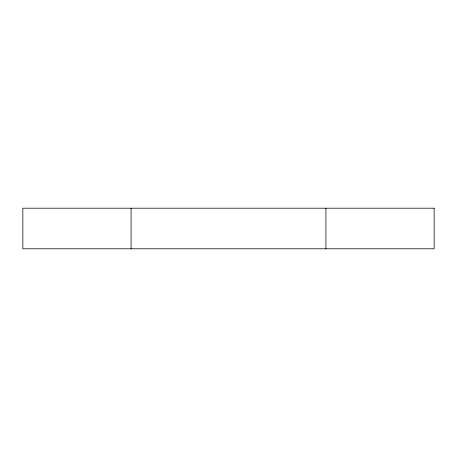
<?xml version="1.0" encoding="UTF-8"?>
<svg xmlns="http://www.w3.org/2000/svg" width="457" height="457" viewBox="0 0 457 457"><rect width="100%" height="100%" fill="white"/><g stroke="black" fill="none" stroke-linecap="round" stroke-linejoin="round"><path stroke-width="0.69" d="M325.915 208.203L325.915 248.797M131.085 208.203L131.085 248.797M434.15 208.203L22.85 208.203L22.85 248.797L434.15 248.797L434.15 208.203"/></g></svg>
